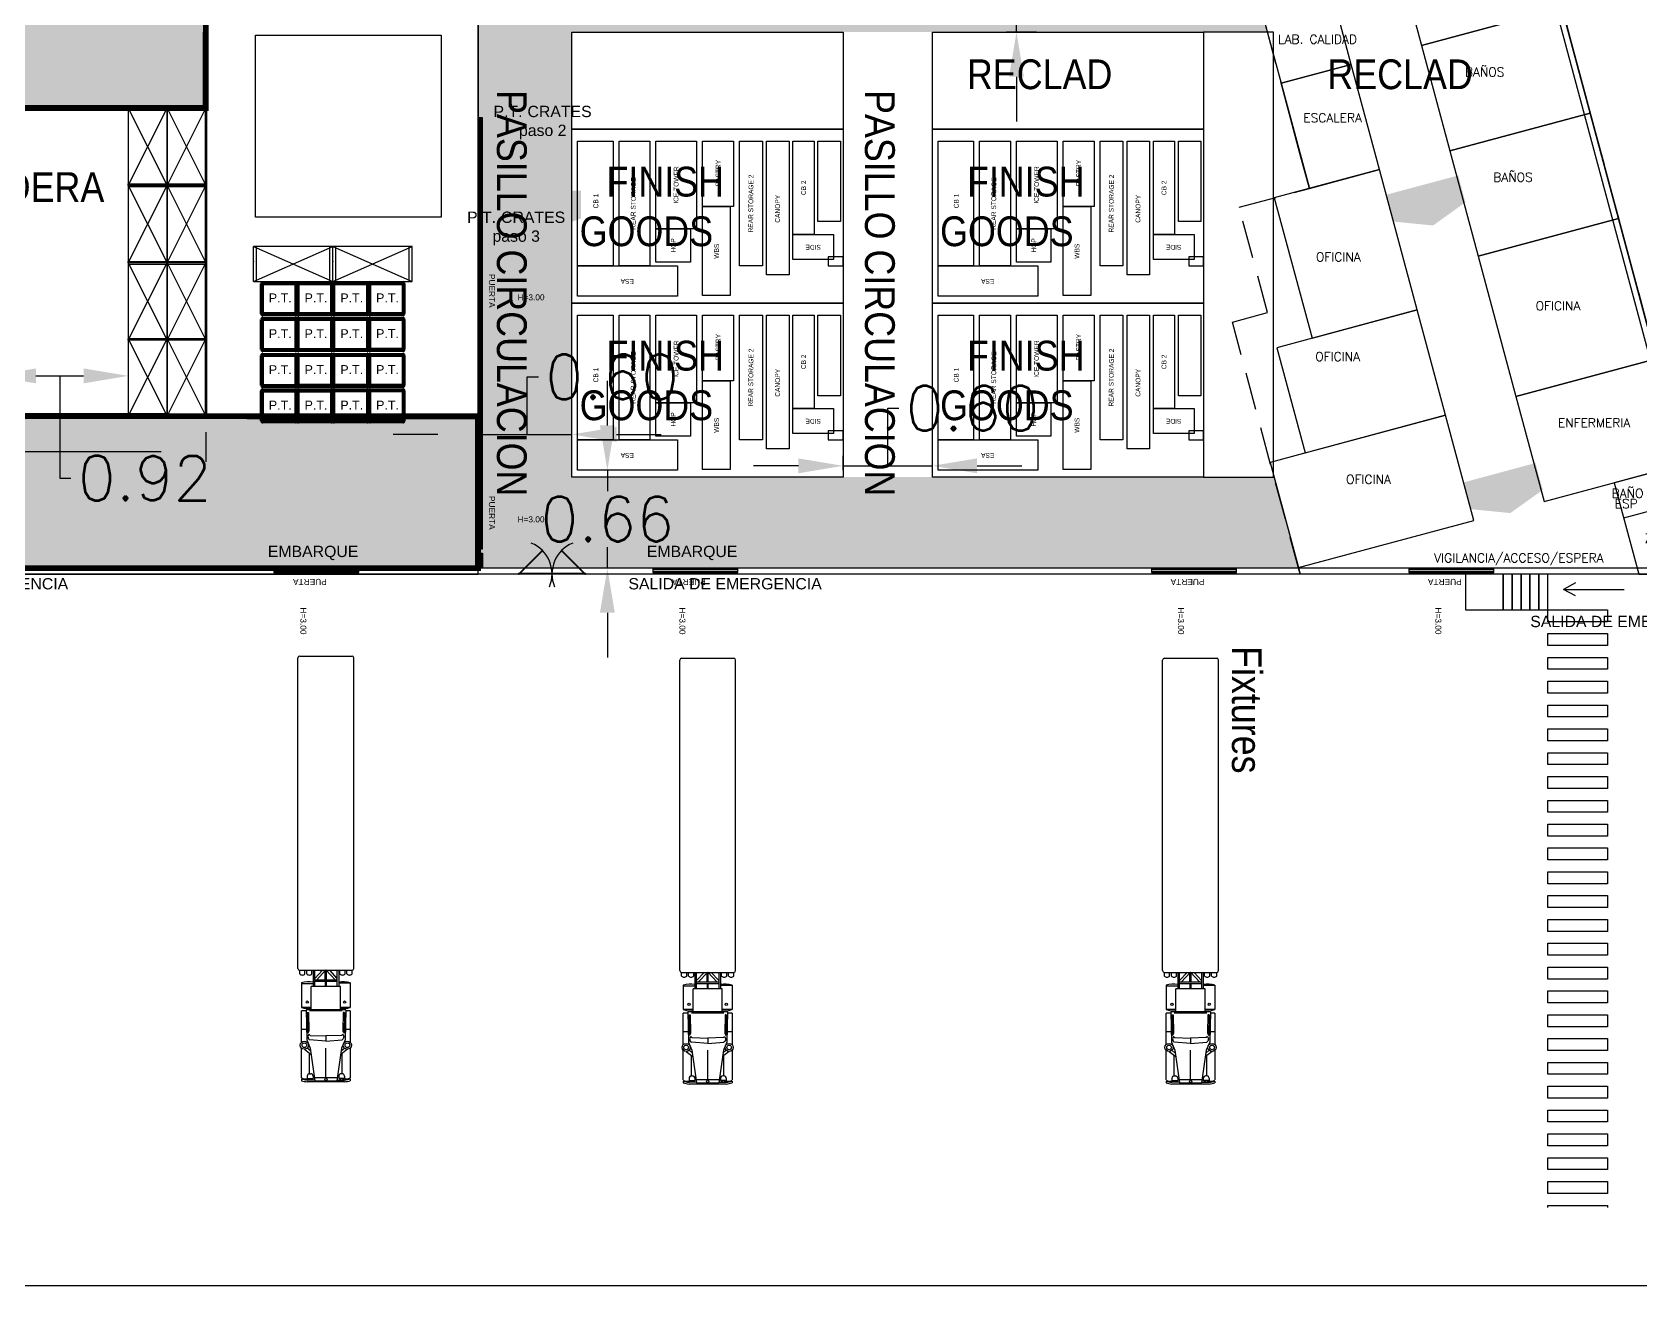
# Model space of a CAD drawing. Header units: millimetres. Extents: x 596 to 768, y 309 to 423.
# Drawn here: x 656.5 to 710.5, y 309.4 to 351.5 of the extents above; entities that cross this region are included whole.
import ezdxf

# ---------------------------------------------------------------- set-up
doc = ezdxf.new("R2010")
doc.units = ezdxf.units.MM
doc.linetypes.add('ACAD_ISO02W100', pattern=[15, 12, -3])
doc.linetypes.add('HIDDEN', pattern=[9.525, 6.35, -3.175])
for name, color, linetype in [('1- 3', 3, 'Continuous'), ('1- muro de carga', 5, 'Continuous'), ('8 hatch pasillo', 104, 'Continuous'), ('8 ruteva', 30, 'Continuous'), ('dim-75', 2, 'Continuous'), ('LINEA LIMITE DE ZONIFICACION', 2, 'Continuous'), ('proy', 2, 'HIDDEN')]:
    doc.layers.add(name, color=color, linetype=linetype)
doc.styles.add('ARRAY BASE$0$Standard', font='arial.ttf')
doc.styles.get("Standard").update_dxf_attribs({"font": 'arial.ttf'})
doc.styles.add('TEXTO GENERAL', font='tt0009m_.ttf', dxfattribs={"width": 0.9, "height": 1})
doc.styles.add('TEXTOS', font='romans.shx')
doc.dimstyles.new('DIM-75P', dxfattribs={"dimtxt": 0.3, "dimasz": 0.3, "dimexe": 0.0675, "dimexo": 0.0468, "dimgap": 0.0375, "dimtad": 0, "dimtih": 1, "dimtoh": 1, "dimzin": 0, "dimdsep": 46, "dimtxsty": 'TEXTOS', "dimcen": 0.3, "dimclrd": 1, "dimclre": 1, "dimclrt": 2, "dimadec": 0, "dimazin": 0, "dimtfac": 1, "dimtmove": 1, "dimatfit": 3, "dimldrblk": 'flecha', "dimfxl": 0.045, "dimtolj": 1, "dimtzin": 0, "dimlwd": -1, "dimlwe": -1, "dimarcsym": 0})

# ---------------------------------------------------------------- blocks, each defined once
blk = doc.blocks.new('ARRAY BASE$0$FINISH')
for points in [[(5.845, 9.099), (5.845, 0), (0, 0), (0, 9.099)], [(0.237, 5.558), (0.237, 8.908), (1.247, 8.908), (1.247, 5.558)], [(5.442, 7.719), (1.247, 7.719), (1.247, 8.908), (5.442, 8.908)], [(5.442, 6.48), (1.247, 6.48), (1.247, 7.519), (5.442, 7.519)], [(2.491, 5.122), (1.374, 5.122), (1.374, 6.28), (2.491, 6.28)], [(5.442, 4.914), (2.491, 4.914), (2.491, 6.28), (5.442, 6.28)], [(0.259, 4.714), (3.239, 4.714), (3.239, 3.784), (0.259, 3.784)], [(5.442, 3.673), (3.239, 3.673), (3.239, 4.714), (5.442, 4.714)], [(1.247, 3.473), (5.442, 3.473), (5.442, 2.703), (1.247, 2.703)], [(5.442, 1.809), (0.947, 1.809), (0.947, 2.566), (5.442, 2.566)], [(2.301, 1.683), (2.301, 0.318), (1.468, 0.318), (1.468, 1.683)], [(2.301, 0.973), (2.301, 1.683), (5.442, 1.683), (5.442, 0.973)], [(5.442, 0.086), (2.735, 0.086), (2.735, 0.843), (5.442, 0.843)], [(1.55, 0), (1.55, 0.495), (1.25, 0.495), (1.25, 0)]]:
    blk.add_lwpolyline(points, close=True)
at = {"style": 'TEXTO GENERAL'}
for s, width, gutter_width, heights, insert, char_height, attachment_point, rotation in [('\\pi0.9016;FINISH GOODS ', 8.493, 12.5, [4.341], (4.579, 8.84), 1, 1, 270), ('\\pi0.89876;CB 1', 2.11022, 20.17, [0], (2.283, 8.385), 0.16136, 1, 359.6009), ('ESA ', 1.48497, 20.17, [0.193], (0.648, 7.242), 0.1614, 2, 89.6009), ('REAR STORAGE', 2.11022, 20.17, [0], (3.344, 7.12), 0.16136, 2, 359.6009), ('HOP ', 1.09476, 20.17, [0.213], (1.936, 5.776), 0.1614, 2, 359.6009), ('ICE TOWER', 2.11022, 20.17, [0], (3.966, 5.684), 0.1614, 2, 359.6009), ('WBS ', 1.48497, 20.17, [0.193], (1.743, 4.326), 0.1614, 2, 359.6009), ('PASTRY ', 2.11022, 20.17, [0], (4.366, 4.274), 0.1614, 2, 359.6009), ('REAR STORAGE 2 ', 2.88701, 20.17, [0.516], (3.345, 3.174), 0.16136, 2, 359.6009), ('CANOPY ', 2.11022, 20.17, [0], (3.167, 2.278), 0.1614, 2, 359.6009), ('SIDE ', 1.09476, 20.17, [0.213], (1.795, 1.001), 0.1614, 2, 89.6009), ('CB 2', 0.72255, 20.17, [0.176], (3.872, 1.406), 0.1614, 2, 359.6009)]:
    blk.add_mtext_dynamic_manual_height_columns(s, width=width, gutter_width=gutter_width, heights=heights, dxfattribs=dict(at, insert=insert, char_height=char_height, attachment_point=attachment_point, rotation=rotation))
blk = doc.blocks.new('*E58')
at = {"color": 1}
for points in [[(-1.5, 0), (1.352, 0), (1.352, 0.15), (-1.5, 0.15)], [(1.352, 0.05), (1.352, 0.1), (-1.5, 0.1), (-1.5, 0.05)]]:
    blk.add_lwpolyline(points, close=True, dxfattribs=at)
at = {"color": 2, "ltscale": 0.01, "insert": (0.263, 1.323), "char_height": 0.2, "attachment_point": 1, "rotation": 90}
blk.add_mtext_dynamic_manual_height_columns('H=3.00', width=0.44515, gutter_width=12.5, heights=[0], dxfattribs=at)
at = {"insert": (-0.529, 0.563), "char_height": 0.2, "attachment_point": 1, "style": 'ARRAY BASE$0$Standard'}
blk.add_mtext_dynamic_manual_height_columns('\\pi0.1067;PUERTA', width=1.32555, gutter_width=13.918, heights=[0.278], dxfattribs=at)
blk = doc.blocks.new('*E60')
at = {"color": 1}
for points in [[(-1.5, 0), (1.352, 0), (1.352, 0.15), (-1.5, 0.15)], [(1.352, 0.05), (1.352, 0.1), (-1.5, 0.1), (-1.5, 0.05)]]:
    blk.add_lwpolyline(points, close=True, dxfattribs=at)
at = {"color": 2, "ltscale": 0.01, "insert": (0.263, 1.323), "char_height": 0.2, "attachment_point": 1, "rotation": 90}
blk.add_mtext_dynamic_manual_height_columns('H=3.00', width=0.44515, gutter_width=12.5, heights=[0], dxfattribs=at)
at = {"insert": (-0.529, 0.563), "char_height": 0.2, "attachment_point": 1, "style": 'ARRAY BASE$0$Standard'}
blk.add_mtext_dynamic_manual_height_columns('\\pi0.1067;PUERTA', width=1.32555, gutter_width=13.918, heights=[0.278], dxfattribs=at)
blk = doc.blocks.new('*E62')
at = {"color": 1}
for points in [[(-1.5, 0), (1.352, 0), (1.352, 0.15), (-1.5, 0.15)], [(1.352, 0.05), (1.352, 0.1), (-1.5, 0.1), (-1.5, 0.05)]]:
    blk.add_lwpolyline(points, close=True, dxfattribs=at)
at = {"color": 2, "ltscale": 0.01, "insert": (0.263, 1.323), "char_height": 0.2, "attachment_point": 1, "rotation": 90}
blk.add_mtext_dynamic_manual_height_columns('H=3.00', width=0.44515, gutter_width=12.5, heights=[0], dxfattribs=at)
at = {"insert": (-0.529, 0.563), "char_height": 0.2, "attachment_point": 1, "style": 'ARRAY BASE$0$Standard'}
blk.add_mtext_dynamic_manual_height_columns('\\pi0.1067;PUERTA', width=1.32555, gutter_width=13.918, heights=[0.278], dxfattribs=at)
blk = doc.blocks.new('*D44')
at = {"layer": 'Defpoints', "color": 0, "ltscale": 0.01, "transparency": 16777216}
for p in [(674.644, 337.988), (671.644, 337), (674.644, 336.555)]:
    blk.add_point(p, dxfattribs=at)
at = {"layer": 'LINEA LIMITE DE ZONIFICACION', "color": 1, "ltscale": 0.01, "transparency": 16777216}
for p, q in [((673.144, 337.988), (673.144, 339.919)), ((673.144, 339.919), (673.519, 339.919)), ((670.144, 337.988), (668.644, 337.988)), ((671.644, 337.234), (671.644, 338.325)), ((671.644, 337.988), (674.644, 337.988)), ((671.644, 337.988), (674.644, 337.988)), ((674.644, 336.789), (674.644, 338.325)), ((676.144, 337.988), (677.644, 337.988))]:
    blk.add_line(p, q, dxfattribs=at)
for points in [[(670.144, 338.238), (670.144, 337.738), (671.644, 337.988)], [(676.144, 338.238), (676.144, 337.738), (674.644, 337.988)]]:
    blk.add_solid(points, dxfattribs=at)
at = {"layer": 'LINEA LIMITE DE ZONIFICACION', "color": 2, "ltscale": 0.01, "transparency": 16777216, "insert": (675.992, 339.919), "char_height": 1.5, "attachment_point": 5, "style": 'TEXTOS'}
blk.add_mtext('\\A1;0.60', dxfattribs=at)
blk = doc.blocks.new('flecha')
at = {"ltscale": 6}
for points in [[(-0.021, 0.03), (-0.106, 0.13), (-0.124, 0.055), (-0.124, 0.212)], [(-0.021, -0.03), (-0.106, -0.13), (-0.124, -0.055), (-0.124, -0.212)]]:
    blk.add_hatch(color=256, dxfattribs=at).paths.add_polyline_path(points)
for p, q in [((0.009, -0.017), (-0.137, 0.242)), ((0.009, 0.017), (-0.137, -0.242)), ((-0.127, 0.244), (-0.127, 0.025)), ((-0.127, 0.025), (-0.104, 0.122)), ((0, 0), (-0.104, 0.122)), ((0, 0), (-0.104, -0.122)), ((-0.127, -0.025), (-0.127, -0.244)), ((-0.127, -0.025), (-0.104, -0.122))]:
    blk.add_line(p, q, dxfattribs=at)
for points in [[(-0.021, 0.03), (-0.106, 0.13), (-0.124, 0.055), (-0.124, 0.212)], [(-0.021, -0.03), (-0.106, -0.13), (-0.124, -0.055), (-0.124, -0.212)]]:
    blk.add_lwpolyline(points, close=True, dxfattribs=at)
blk = doc.blocks.new('*D45')
at = {"layer": 'Defpoints', "color": 0, "ltscale": 0.01, "transparency": 16777216}
for p in [(676.509, 336.791), (675.833, 333.498), (676.509, 333.498)]:
    blk.add_point(p, dxfattribs=at)
at = {"layer": 'LINEA LIMITE DE ZONIFICACION', "color": 1, "ltscale": 0.01, "transparency": 16777216}
for p, q in [((675.833, 338.291), (675.833, 339.791)), ((676.275, 336.791), (675.495, 336.791)), ((675.833, 336.791), (675.833, 336.082)), ((675.833, 333.498), (675.833, 334.207)), ((676.275, 333.498), (675.495, 333.498)), ((675.833, 331.998), (675.833, 330.498))]:
    blk.add_line(p, q, dxfattribs=at)
for points in [[(675.583, 338.291), (676.083, 338.291), (675.833, 336.791)], [(675.583, 331.998), (676.083, 331.998), (675.833, 333.498)]]:
    blk.add_solid(points, dxfattribs=at)
at = {"layer": 'LINEA LIMITE DE ZONIFICACION', "color": 2, "ltscale": 0.01, "transparency": 16777216, "insert": (675.833, 335.145), "char_height": 1.5, "attachment_point": 5, "style": 'TEXTOS'}
blk.add_mtext('\\A1;0.66', dxfattribs=at)
blk = doc.blocks.new('*D46')
at = {"layer": 'Defpoints', "color": 0, "ltscale": 0.01, "transparency": 16777216}
for p in [(686.743, 336.935), (683.743, 336.555), (686.743, 336.555)]:
    blk.add_point(p, dxfattribs=at)
at = {"layer": 'LINEA LIMITE DE ZONIFICACION', "color": 1, "ltscale": 0.01, "transparency": 16777216}
for p, q in [((685.243, 336.935), (685.243, 338.866)), ((685.243, 338.866), (685.618, 338.866)), ((683.743, 336.789), (683.743, 337.272)), ((686.743, 336.789), (686.743, 337.272)), ((682.243, 336.935), (680.743, 336.935)), ((683.743, 336.935), (686.743, 336.935)), ((683.743, 336.935), (686.743, 336.935)), ((688.243, 336.935), (689.743, 336.935))]:
    blk.add_line(p, q, dxfattribs=at)
for points in [[(682.243, 337.185), (682.243, 336.685), (683.743, 336.935)], [(688.243, 337.185), (688.243, 336.685), (686.743, 336.935)]]:
    blk.add_solid(points, dxfattribs=at)
at = {"layer": 'LINEA LIMITE DE ZONIFICACION', "color": 2, "ltscale": 0.01, "transparency": 16777216, "insert": (688.091, 338.866), "char_height": 1.5, "attachment_point": 5, "style": 'TEXTOS'}
blk.add_mtext('\\A1;0.60', dxfattribs=at)
blk = doc.blocks.new('*D47')
at = {"layer": 'Defpoints', "color": 0, "ltscale": 0.01, "transparency": 16777216}
for p in [(691.023, 354.388), (689.564, 351.498), (690.471, 351.498)]:
    blk.add_point(p, dxfattribs=at)
at = {"layer": 'LINEA LIMITE DE ZONIFICACION', "color": 1, "ltscale": 0.01, "transparency": 16777216}
for p, q in [((689.564, 355.888), (689.564, 357.388)), ((690.789, 354.388), (689.227, 354.388)), ((689.564, 354.388), (689.564, 353.881)), ((689.564, 351.498), (689.564, 352.006)), ((690.237, 351.498), (689.227, 351.498)), ((689.564, 349.998), (689.564, 348.498))]:
    blk.add_line(p, q, dxfattribs=at)
for points in [[(689.314, 355.888), (689.814, 355.888), (689.564, 354.388)], [(689.314, 349.998), (689.814, 349.998), (689.564, 351.498)]]:
    blk.add_solid(points, dxfattribs=at)
at = {"layer": 'LINEA LIMITE DE ZONIFICACION', "color": 2, "ltscale": 0.01, "transparency": 16777216, "insert": (689.564, 352.943), "char_height": 1.5, "attachment_point": 5, "style": 'TEXTOS'}
blk.add_mtext('\\A1;0.58', dxfattribs=at)
blk = doc.blocks.new('*E63')
at = {"color": 1}
for points in [[(-1.5, 0), (1.352, 0), (1.352, 0.15), (-1.5, 0.15)], [(1.352, 0.05), (1.352, 0.1), (-1.5, 0.1), (-1.5, 0.05)]]:
    blk.add_lwpolyline(points, close=True, dxfattribs=at)
at = {"color": 2, "ltscale": 0.01, "insert": (0.263, 1.323), "char_height": 0.2, "attachment_point": 1, "rotation": 90}
blk.add_mtext_dynamic_manual_height_columns('H=3.00', width=0.44515, gutter_width=12.5, heights=[0], dxfattribs=at)
at = {"insert": (-0.529, 0.563), "char_height": 0.2, "attachment_point": 1, "style": 'ARRAY BASE$0$Standard'}
blk.add_mtext_dynamic_manual_height_columns('\\pi0.1067;PUERTA', width=1.32555, gutter_width=13.918, heights=[0.278], dxfattribs=at)
blk = doc.blocks.new('ARRAY BASE$0$TRAILER')
for p, q in [((3139.744, 2358.083), (3141.501, 2358.083)), ((3139.685, 2347.595), (3139.685, 2358.025)), ((3141.56, 2347.595), (3141.56, 2358.025)), ((3139.744, 2347.537), (3141.501, 2347.537)), ((3139.744, 2347.411), (3139.744, 2347.537)), ((3139.919, 2347.411), (3139.919, 2347.537)), ((3139.978, 2347.411), (3139.978, 2347.537)), ((3140.154, 2347.411), (3140.154, 2347.537)), ((3140.193, 2347.537), (3140.193, 2346.99)), ((3140.251, 2346.99), (3140.251, 2347.537)), ((3140.251, 2347.262), (3140.506, 2347.537)), ((3140.305, 2347.205), (3140.623, 2347.548)), ((3140.603, 2347.205), (3140.603, 2347.527)), ((3140.623, 2347.548), (3140.94, 2347.205)), ((3140.642, 2347.205), (3140.642, 2347.527)), ((3140.739, 2347.537), (3140.994, 2347.262)), ((3140.994, 2347.537), (3140.994, 2346.99)), ((3141.052, 2347.537), (3141.052, 2346.99)), ((3141.091, 2347.411), (3141.091, 2347.537)), ((3141.267, 2347.411), (3141.267, 2347.537)), ((3141.326, 2347.411), (3141.326, 2347.537)), ((3141.501, 2347.411), (3141.501, 2347.537)), ((3139.802, 2347.107), (3139.802, 2346.287)), ((3139.802, 2347.088), (3140.193, 2347.088)), ((3140.134, 2346.209), (3140.134, 2346.99)), ((3141.111, 2346.99), (3140.134, 2346.99)), ((3140.994, 2347.205), (3140.251, 2347.205)), ((3140.251, 2347.166), (3140.994, 2347.166)), ((3140.603, 2347.166), (3140.603, 2346.99)), ((3140.642, 2346.99), (3140.642, 2347.166)), ((3141.052, 2347.107), (3141.443, 2347.107)), ((3141.111, 2346.209), (3141.111, 2346.99)), ((3141.443, 2347.107), (3141.443, 2346.287)), ((3140.134, 2346.287), (3139.802, 2346.287)), ((3141.287, 2346.209), (3139.958, 2346.209)), ((3139.958, 2346.209), (3139.978, 2345.193)), ((3141.443, 2346.287), (3141.111, 2346.287)), ((3141.287, 2346.209), (3141.267, 2345.193)), ((3139.958, 2346.17), (3139.802, 2346.17)), ((3139.802, 2345.113), (3139.802, 2346.17)), ((3139.999, 2346.111), (3140.013, 2345.419)), ((3139.999, 2346.111), (3140.038, 2346.111)), ((3140.038, 2346.111), (3140.05, 2345.494)), ((3141.169, 2346.17), (3140.076, 2346.17)), ((3141.207, 2346.111), (3141.195, 2345.494)), ((3141.246, 2346.111), (3141.207, 2346.111)), ((3141.246, 2346.111), (3141.232, 2345.419)), ((3141.443, 2346.17), (3141.287, 2346.17)), ((3141.443, 2346.17), (3141.443, 2345.113)), ((3139.958, 2345.545), (3139.802, 2345.545)), ((3139.978, 2345.193), (3140.095, 2344.92)), ((3140.05, 2345.494), (3140.013, 2345.419)), ((3140.056, 2345.388), (3140.017, 2345.31)), ((3140.017, 2345.31), (3140.037, 2345.232)), ((3140.037, 2345.232), (3140.076, 2345.193)), ((3140.056, 2345.388), (3140.095, 2345.349)), ((3140.623, 2345.154), (3140.076, 2345.193)), ((3140.095, 2345.349), (3140.623, 2345.33)), ((3141.15, 2345.349), (3140.623, 2345.33)), ((3140.623, 2345.33), (3140.623, 2345.154)), ((3140.623, 2345.33), (3140.623, 2345.154)), ((3140.623, 2345.154), (3141.169, 2345.193)), ((3141.189, 2345.388), (3141.15, 2345.349)), ((3141.267, 2345.193), (3141.15, 2344.92)), ((3141.208, 2345.232), (3141.169, 2345.193)), ((3141.189, 2345.388), (3141.228, 2345.31)), ((3141.195, 2345.494), (3141.232, 2345.419)), ((3141.228, 2345.31), (3141.208, 2345.232)), ((3141.443, 2345.545), (3141.287, 2345.545)), ((3139.802, 2343.924), (3139.802, 2344.922)), ((3139.9, 2344.881), (3140.126, 2344.707)), ((3140.109, 2344.824), (3139.998, 2344.92)), ((3140.076, 2344.06), (3140.076, 2344.744)), ((3140.095, 2344.92), (3140.251, 2343.826)), ((3140.623, 2343.924), (3140.623, 2344.92)), ((3141.15, 2344.92), (3140.994, 2343.826)), ((3141.345, 2344.881), (3141.12, 2344.707)), ((3141.136, 2344.824), (3141.248, 2344.92)), ((3141.169, 2344.06), (3141.169, 2344.744)), ((3141.443, 2344.922), (3141.443, 2343.924)), ((3140.076, 2344.06), (3140.115, 2344.06)), ((3141.169, 2344.06), (3141.13, 2344.06)), ((3139.802, 2343.884), (3139.802, 2343.826)), ((3139.998, 2343.982), (3139.998, 2343.904)), ((3139.998, 2343.904), (3140.193, 2343.904)), ((3140.248, 2343.845), (3139.998, 2343.845)), ((3141.248, 2343.787), (3139.998, 2343.787)), ((3140.193, 2343.982), (3140.193, 2343.904)), ((3140.193, 2343.963), (3140.229, 2343.963)), ((3141.009, 2343.924), (3140.236, 2343.924)), ((3140.251, 2343.826), (3140.994, 2343.826)), ((3140.997, 2343.845), (3141.248, 2343.845)), ((3141.052, 2343.963), (3141.016, 2343.963)), ((3141.052, 2343.982), (3141.052, 2343.904)), ((3141.248, 2343.904), (3141.052, 2343.904)), ((3141.248, 2343.982), (3141.248, 2343.904)), ((3141.443, 2343.884), (3141.443, 2343.826))]:
    blk.add_line(p, q)
for centre, radius in [((3139.998, 2346.463), 0.0391), ((3141.248, 2346.463), 0.0391), ((3139.9, 2345.017), 0.137), ((3139.9, 2345.017), 0.0781), ((3141.345, 2345.017), 0.137), ((3141.345, 2345.017), 0.0781), ((3140.623, 2343.865), 0.0391)]:
    blk.add_circle(centre, radius)
for centre, radius, start, end in [((3139.744, 2358.025), 0.0586, 90, 180), ((3141.501, 2358.025), 0.0586, 0, 90), ((3139.744, 2347.595), 0.0586, 180, 270), ((3139.832, 2347.491), 0.118, 222.075, 317.925), ((3140.066, 2347.491), 0.118, 222.075, 317.925), ((3141.179, 2347.491), 0.118, 222.075, 317.925), ((3141.414, 2347.491), 0.118, 222.075, 317.925), ((3141.501, 2347.595), 0.0586, 270, 0), ((3140.037, 2346.424), 0.723, 77.5131, 108.9246), ((3141.208, 2346.424), 0.723, 71.0754, 102.4869), ((3140.037, 2346.97), 0.723, 251.0754, 277.7664), ((3141.208, 2346.97), 0.723, 262.2336, 288.9246), ((3140.076, 2343.982), 0.0781, 90, 180), ((3140.115, 2343.982), 0.0781, 0, 90), ((3141.13, 2343.982), 0.0781, 90, 180), ((3141.169, 2343.982), 0.0781, 0, 90), ((3139.939, 2344.143), 0.259, 238.1092, 283.0861), ((3140.144, 2345.086), 1.249, 254.1161, 263.264), ((3140.144, 2345.027), 1.249, 254.1161, 263.264), ((3140.046, 2343.933), 0.0488, 216.8699, 323.1301), ((3140.144, 2343.933), 0.0488, 216.8699, 323.1301), ((3141.101, 2343.933), 0.0488, 216.8699, 323.1301), ((3141.199, 2343.933), 0.0488, 216.8699, 323.1301), ((3141.306, 2344.143), 0.259, 256.9139, 301.8908), ((3141.101, 2345.086), 1.249, 276.736, 285.8839), ((3141.101, 2345.027), 1.249, 276.736, 285.8839)]:
    blk.add_arc(centre, radius, start, end)
blk = doc.blocks.new('*D48')
at = {"layer": 'Defpoints', "color": 0, "ltscale": 0.01, "transparency": 16777216}
for p in [(623.954, 338.326), (662.356, 338.299), (623.954, 337.401)]:
    blk.add_point(p, dxfattribs=at)
at = {"layer": 'LINEA LIMITE DE ZONIFICACION', "color": 1, "ltscale": 0.01, "transparency": 16777216}
for p, q in [((623.954, 338.092), (623.954, 337.064)), ((662.356, 338.065), (662.356, 337.064)), ((625.454, 337.401), (640.682, 337.401)), ((660.856, 337.401), (645.628, 337.401))]:
    blk.add_line(p, q, dxfattribs=at)
for points in [[(625.454, 337.651), (625.454, 337.151), (623.954, 337.401)], [(660.856, 337.651), (660.856, 337.151), (662.356, 337.401)]]:
    blk.add_solid(points, dxfattribs=at)
at = {"layer": 'LINEA LIMITE DE ZONIFICACION', "color": 2, "ltscale": 0.01, "transparency": 16777216, "insert": (643.155, 337.401), "char_height": 1.5, "attachment_point": 5, "style": 'TEXTOS'}
blk.add_mtext('\\A1;7.68', dxfattribs=at)
blk = doc.blocks.new('*E65')
at = {"color": 1}
for points in [[(-1.5, 0), (1.352, 0), (1.352, 0.15), (-1.5, 0.15)], [(1.352, 0.05), (1.352, 0.1), (-1.5, 0.1), (-1.5, 0.05)]]:
    blk.add_lwpolyline(points, close=True, dxfattribs=at)
at = {"color": 2, "ltscale": 0.01, "insert": (0.263, 1.323), "char_height": 0.2, "attachment_point": 1, "rotation": 90}
blk.add_mtext_dynamic_manual_height_columns('H=3.00', width=0.44515, gutter_width=12.5, heights=[0], dxfattribs=at)
at = {"insert": (-0.529, 0.563), "char_height": 0.2, "attachment_point": 1, "style": 'ARRAY BASE$0$Standard'}
blk.add_mtext_dynamic_manual_height_columns('\\pi0.1067;PUERTA', width=1.32555, gutter_width=13.918, heights=[0.278], dxfattribs=at)
blk = doc.blocks.new('rack 01')
at = {"linetype": 'ACAD_ISO02W100'}
for p, q in [((2840.012, 2360.036), (2837.352, 2360.036)), ((2837.352, 2360.036), (2837.352, 2358.856)), ((2840.012, 2358.856), (2837.352, 2360.036)), ((2840.012, 2360.036), (2837.352, 2358.856)), ((2837.452, 2360.036), (2837.452, 2358.856)), ((2839.912, 2360.036), (2839.912, 2358.856)), ((2840.012, 2360.036), (2840.012, 2358.856)), ((2837.352, 2358.856), (2840.012, 2358.856))]:
    blk.add_line(p, q, dxfattribs=at)
blk.add_point((2840.012, 2359.356), dxfattribs=at)
blk = doc.blocks.new('P.T.')
at = {"color": 8, "lineweight": 211}
for p, q in [((1.862, 1.893), (1.862, 2.895)), ((1.912, 2.944), (3.012, 2.944)), ((1.912, 1.894), (1.912, 2.894)), ((1.912, 2.894), (3.012, 2.894)), ((3.012, 2.894), (3.012, 1.894)), ((3.062, 2.894), (3.062, 1.894)), ((3.012, 1.844), (1.905, 1.844)), ((3.012, 1.894), (1.912, 1.894))]:
    blk.add_line(p, q, dxfattribs=at)
for centre, start, end in [((1.912, 2.894), 89.4271, 180), ((3.012, 2.894), 359.4271, 90.5729), ((1.912, 1.894), 179.7135, 278.1297), ((3.012, 1.894), 269.9777, 0.5729)]:
    blk.add_arc(centre, 0.05, start, end, dxfattribs=at)
at = {"lineweight": 211, "insert": (2.114, 2.571), "char_height": 0.3, "attachment_point": 1}
blk.add_mtext_dynamic_manual_height_columns('P.T.', width=1.1, gutter_width=12.5, heights=[0], dxfattribs=at)
blk = doc.blocks.new('ARRAY BASE$0$Rack madera')
for p, q in [((0.002, 0.002), (0.002, 1.302)), ((0.002, 1.302), (0.052, 1.302)), ((2.602, 1.302), (0.002, 0.002)), ((0.002, 1.302), (2.602, 0.002)), ((2.552, 1.302), (0.052, 1.302)), ((0.052, 1.302), (0.052, 0.002)), ((2.552, 0.002), (2.552, 1.302)), ((2.602, 1.302), (2.552, 1.302)), ((2.602, 0.002), (2.602, 1.302)), ((0.052, 0.002), (0.002, 0.002)), ((0.052, 0.002), (2.552, 0.002)), ((2.552, 0.002), (2.602, 0.002))]:
    blk.add_line(p, q)
blk = doc.blocks.new('*D55')
at = {"layer": 'Defpoints', "color": 0, "ltscale": 2, "transparency": 16777216}
for p in [(655.154, 340.308), (659.754, 340.308), (659.754, 339.955)]:
    blk.add_point(p, dxfattribs=at)
at = {"layer": 'dim-75', "color": 1, "ltscale": 2, "transparency": 16777216}
for p, q in [((655.154, 340.074), (655.154, 339.618)), ((656.654, 339.955), (658.254, 339.955)), ((657.454, 339.955), (657.454, 336.524)), ((659.754, 340.074), (659.754, 339.618)), ((657.454, 336.524), (657.829, 336.524))]:
    blk.add_line(p, q, dxfattribs=at)
for points in [[(656.654, 340.205), (656.654, 339.705), (655.154, 339.955)], [(658.254, 340.205), (658.254, 339.705), (659.754, 339.955)]]:
    blk.add_solid(points, dxfattribs=at)
at = {"layer": 'dim-75', "color": 2, "ltscale": 2, "transparency": 16777216, "insert": (660.303, 336.524), "char_height": 1.5, "attachment_point": 5, "style": 'TEXTOS'}
blk.add_mtext('\\A1;0.92', dxfattribs=at)
blk = doc.blocks.new('oficinas pb')
at = {"color": 0, "ltscale": 2}
for p, q in [((1286.684, 66.148), (1289.041, 66.781)), ((1288.899, 57.9), (1286.684, 66.148)), ((1299.537, 41.808), (1299.854, 40.63)), ((1298.675, 40.314), (1301.032, 40.947)), ((1287.755, 38.644), (1287.813, 38.429)), ((1299.182, 38.429), (1287.813, 38.429))]:
    blk.add_line(p, q, dxfattribs=at)
for points in [[(1288.408, 69.137), (1293.121, 70.403), (1290.273, 81.007), (1285.56, 79.741)], [(1290.307, 62.068), (1295.02, 63.333), (1293.121, 70.403), (1288.408, 69.137)], [(1291.889, 56.176), (1296.602, 57.442), (1295.02, 63.333), (1290.307, 62.068)], [(1292.838, 52.642), (1297.551, 53.907), (1296.602, 57.442), (1291.889, 56.176)], [(1293.787, 49.107), (1298.5, 50.373), (1297.551, 53.907), (1292.838, 52.642)], [(1291.747, 47.296), (1290.482, 52.009), (1286.947, 51.059), (1288.213, 46.346)], [(1295.053, 44.394), (1299.766, 45.66), (1298.5, 50.373), (1293.787, 49.107)], [(1292.697, 43.761), (1291.747, 47.296), (1287.034, 46.03), (1287.984, 42.495)], [(1296.002, 40.859), (1300.715, 42.125), (1299.766, 45.66), (1295.053, 44.394)], [(1293.646, 40.226), (1292.697, 43.761), (1286.805, 42.179), (1287.755, 38.644)], [(1300.715, 42.125), (1298.359, 41.492), (1299.182, 38.429), (1301.708, 38.429)]]:
    blk.add_lwpolyline(points, close=True, dxfattribs=at)
at = {"layer": '1- 3', "ltscale": 2}
for points in [[(1289.532, 55.543), (1288.899, 57.9), (1286.543, 57.267), (1287.176, 54.911)], [(1290.482, 52.009), (1289.532, 55.543), (1287.176, 54.911), (1288.125, 51.376)]]:
    blk.add_lwpolyline(points, close=True, dxfattribs=at)
at = {"color": 2, "style": 'TEXTOS'}
for s, p in [('OFICINA', (1288.345, 48.929)), ('OFICINA', (1288.321, 45.58)), ('ENFERMERIA', (1296.466, 43.356)), ('OFICINA', (1289.356, 41.458)), ('BAÑO', (1299.719, 41.359)), ('BAÑO', (1298.271, 40.988)), ('ENF', (1299.831, 41.024)), ('ESP', (1298.375, 40.643))]:
    blk.add_text(s, height=0.3, dxfattribs=at).set_placement(p)
at = {"color": 2, "ltscale": 2, "char_height": 0.3, "attachment_point": 1, "style": 'TEXTOS'}
for s, insert, width in [('\\pi0.75146;BAÑOS,REGDERAS,\\P\\pi1.6157;LOKERS Y\\P\\pi1.43;VESTIDORES', (1286.526, 77.254), 5.4315), ('ZONA DE\\PCAPACITACION', (1290.243, 66.925), 4.60286), ('COMEDOR', (1292.408, 59.494), 4.60286), ('BAÑOS', (1293.344, 55.438), 4.60286), ('BAÑOS', (1294.294, 51.904), 4.60286), ('OFICINA', (1295.717, 47.585), 4.60286)]:
    blk.add_mtext(s, dxfattribs=dict(at, insert=insert, width=width))
at = {"color": 2, "ltscale": 0.01, "insert": (1301.357, 39.379), "char_height": 0.3, "width": 5.48187, "attachment_point": 5, "style": 'TEXTOS'}
blk.add_mtext('ZONA DE RESIDUOS PELIGROSOS', dxfattribs=at)
at = {"color": 2, "ltscale": 0.01, "insert": (1295.154, 38.921), "char_height": 0.3, "attachment_point": 5, "style": 'TEXTOS'}
blk.add_mtext_dynamic_manual_height_columns('VIGILANCIA/ACCESO/ESPERA ', width=5.48187, gutter_width=0, heights=[6.729], dxfattribs=at)
at = {"layer": '1- 3', "color": 2, "style": 'TEXTOS'}
for s, p in [('LAB. CALIDAD', (1287.073, 56.237)), ('ESCALERA', (1287.921, 53.599))]:
    blk.add_text(s, height=0.3, dxfattribs=at).set_placement(p)
blk = doc.blocks.new('*E70')
at = {"layer": '8 hatch pasillo', "ltscale": 2, "transparency": 33554483}
h = blk.add_hatch(color=1, dxfattribs=at)
h.dxf.hatch_style = 1
h.paths.add_polyline_path([(60, 79.605), (0, 79.605), (0, 0), (60, 0), (60, 5.099), (50.862, 5.099), (9.6, 5.099), (9.6, 15.452), (50.86, 15.452), (50.862, 18.453), (38.669, 18.453), (38.669, 74.567), (60, 74.567)])
h.paths.add_polyline_path([(35.369, 74.531), (35.369, 18.752), (3.3, 18.752), (3.3, 74.531)], flags=16)
h.paths.add_polyline_path([(6.3, 17.102), (6.3, 5.102), (3.3, 5.102), (3.3, 17.102)], flags=16)
h = blk.add_hatch(color=1, dxfattribs=at)
h.dxf.hatch_style = 1
h.paths.add_polyline_path([(85.276, 59.37), (84.499, 62.261), (60.15, 62.261), (60.15, 79.605), (60, 79.605), (60, 0), (87.526, 0), (86.698, 3.119), (86.698, 3.056), (63.15, 3.056), (63.15, 18), (86.492, 18), (86.32, 18.641), (88.676, 19.274), (88.242, 20.89), (86.729, 20.89), (62.274, 20.89), (62.451, 59.37)])
at = {"layer": '8 hatch pasillo', "ltscale": 2, "const_width": 0.2}
blk.add_lwpolyline([(50.86, 15.452), (50.862, 18.453), (38.669, 18.453), (38.669, 74.567), (60, 74.567), (60, 79.605), (0, 79.605), (0, 0), (60, 0), (60, 5.099), (9.6, 5.127), (9.6, 15.452)], close=True, dxfattribs=at)
blk = doc.blocks.new('*E72')
at = {"color": 1}
for points in [[(-1.5, 0), (1.352, 0), (1.352, 0.15), (-1.5, 0.15)], [(1.352, 0.05), (1.352, 0.1), (-1.5, 0.1), (-1.5, 0.05)]]:
    blk.add_lwpolyline(points, close=True, dxfattribs=at)
at = {"color": 2, "ltscale": 0.01, "insert": (0.263, 1.323), "char_height": 0.2, "attachment_point": 1, "rotation": 90}
blk.add_mtext_dynamic_manual_height_columns('H=3.00', width=0.44515, gutter_width=12.5, heights=[0], dxfattribs=at)
at = {"insert": (-0.529, 0.563), "char_height": 0.2, "attachment_point": 1, "style": 'ARRAY BASE$0$Standard'}
blk.add_mtext_dynamic_manual_height_columns('\\pi0.1067;PUERTA', width=1.32555, gutter_width=13.918, heights=[0.278], dxfattribs=at)

msp = doc.modelspace()

# ---------------------------------------------------------------- hatches: boundary and pattern name
at = {"ltscale": 0.01}
h = msp.add_hatch(dxfattribs=at)
h.set_pattern_fill('ANSI31', color=1, scale=0.002)
h.set_pattern_definition([(45, (-538.729086, 294.87235), (-0.0224506403, 0.0224506403), [])])
h.paths.add_polyline_path([(671.494, 337), (671.644, 337), (671.644, 348.625), (671.494, 348.625)])
h = msp.add_hatch(dxfattribs=at)
h.set_pattern_fill('ANSI31', color=1, scale=0.002)
h.set_pattern_definition([(45, (-538.729086, 267.05293), (-0.0224506403, 0.0224506403), [])])
h.paths.add_polyline_path([(671.644, 333.498), (671.494, 333.498), (671.494, 334), (671.644, 334)])

# ---------------------------------------------------------------- linework, layer by layer
for p, q in [((671.494, 413.301), (671.494, 333.498)), ((671.494, 413.301), (671.494, 333.498)), ((708.327, 333.003), (707.927, 332.787)), ((707.927, 332.787), (709.962, 332.787)), ((708.327, 332.572), (707.927, 332.787))]:
    msp.add_line(p, q)
at = {"ltscale": 2}
msp.add_line((662.356, 348.95), (662.356, 351.951), dxfattribs=at)
for points in [[(611.494, 333.301), (671.494, 333.301), (671.494, 413.301), (611.494, 413.301)], [(683.743, 348.244), (674.644, 348.244), (674.644, 351.498), (683.743, 351.498)], [(695.841, 348.244), (686.743, 348.244), (686.743, 351.498), (695.841, 351.498)], [(695.841, 336.555), (698.192, 336.555), (698.192, 351.498), (695.841, 351.498)], [(705.899, 332.101), (705.899, 333.301), (704.637, 333.301), (704.637, 332.101)], [(707.399, 332.101), (709.399, 332.101), (709.399, 331.701), (707.399, 331.701)], [(707.399, 331.301), (709.399, 331.301), (709.399, 330.901), (707.399, 330.901)], [(707.399, 330.501), (709.399, 330.501), (709.399, 330.101), (707.399, 330.101)], [(707.399, 329.701), (709.399, 329.701), (709.399, 329.301), (707.399, 329.301)], [(707.399, 328.901), (709.399, 328.901), (709.399, 328.501), (707.399, 328.501)], [(707.399, 328.101), (709.399, 328.101), (709.399, 327.701), (707.399, 327.701)], [(707.399, 327.301), (709.399, 327.301), (709.399, 326.901), (707.399, 326.901)], [(707.399, 326.501), (709.399, 326.501), (709.399, 326.101), (707.399, 326.101)], [(707.399, 325.701), (709.399, 325.701), (709.399, 325.301), (707.399, 325.301)], [(707.399, 324.901), (709.399, 324.901), (709.399, 324.501), (707.399, 324.501)], [(707.399, 324.101), (709.399, 324.101), (709.399, 323.701), (707.399, 323.701)], [(707.399, 323.301), (709.399, 323.301), (709.399, 322.901), (707.399, 322.901)], [(707.399, 322.501), (709.399, 322.501), (709.399, 322.101), (707.399, 322.101)], [(707.399, 321.701), (709.399, 321.701), (709.399, 321.301), (707.399, 321.301)], [(707.399, 320.901), (709.399, 320.901), (709.399, 320.501), (707.399, 320.501)], [(707.399, 320.101), (709.399, 320.101), (709.399, 319.701), (707.399, 319.701)], [(707.399, 319.301), (709.399, 319.301), (709.399, 318.901), (707.399, 318.901)], [(707.399, 318.501), (709.399, 318.501), (709.399, 318.101), (707.399, 318.101)], [(707.399, 317.701), (709.399, 317.701), (709.399, 317.301), (707.399, 317.301)], [(707.399, 316.901), (709.399, 316.901), (709.399, 316.501), (707.399, 316.501)], [(707.399, 316.101), (709.399, 316.101), (709.399, 315.701), (707.399, 315.701)], [(707.399, 315.301), (709.399, 315.301), (709.399, 314.901), (707.399, 314.901)], [(707.399, 314.501), (709.399, 314.501), (709.399, 314.101), (707.399, 314.101)], [(707.399, 313.701), (709.399, 313.701), (709.399, 313.301), (707.399, 313.301)], [(707.399, 312.901), (709.399, 312.901), (709.399, 312.501), (707.399, 312.501)]]:
    msp.add_lwpolyline(points, close=True)
msp.add_lwpolyline([(664.019, 351.4), (670.258, 351.4), (670.258, 345.287), (664.019, 345.287)], close=True, dxfattribs=at)
at = {"lineweight": 211}
msp.add_lwpolyline([(662.356, 338.598), (623.954, 338.598), (623.954, 348.95), (662.356, 348.95)], close=True, dxfattribs=at)
at = {"ltscale": 0.01}
for points in [[(671.494, 337), (671.644, 337), (671.644, 348.625), (671.494, 348.625)], [(671.644, 333.498), (671.494, 333.498), (671.494, 334), (671.644, 334)]]:
    msp.add_lwpolyline(points, close=True, dxfattribs=at)
for points in [[(705.899, 332.101), (706.199, 332.101), (706.199, 333.301), (705.899, 333.301), (705.899, 332.101)], [(706.199, 332.101), (706.499, 332.101), (706.499, 333.301), (706.199, 333.301), (706.199, 332.101)], [(706.499, 332.101), (706.799, 332.101), (706.799, 333.301), (706.499, 333.301), (706.499, 332.101)], [(706.799, 332.101), (707.099, 332.101), (707.099, 333.301), (706.799, 333.301), (706.799, 332.101)], [(707.099, 332.101), (707.399, 332.101), (707.399, 333.301), (707.099, 333.301), (707.099, 332.101)], [(707.399, 312.026), (707.399, 312.101), (709.399, 312.101), (709.399, 312.026)]]:
    msp.add_lwpolyline(points)
at = {"layer": '1- muro de carga', "ltscale": 2}
msp.add_lwpolyline([(596.197, 423.109), (768.419, 423.109), (768.419, 309.397), (596.197, 309.397)], close=True, dxfattribs=at)
at = {"layer": '1- muro de carga', "lineweight": 25}
for points in [[(601.259, 413.301), (691.494, 413.301), (712.979, 333.301), (601.259, 333.301)], [(601.259, 413.103), (691.335, 413.103), (712.718, 333.498), (601.259, 333.498)]]:
    msp.add_lwpolyline(points, dxfattribs=at)
at = {"layer": '8 ruteva', "ltscale": 2}
for p, q in [((673.645, 334.096), (672.85, 333.301)), ((673.659, 334.083), (672.863, 333.288)), ((674.291, 334.083), (675.087, 333.288)), ((674.304, 334.096), (675.1, 333.301)), ((673.975, 333.32), (672.85, 333.32)), ((673.975, 333.301), (672.85, 333.301)), ((675.1, 333.32), (673.975, 333.32)), ((675.1, 333.301), (673.975, 333.301))]:
    msp.add_line(p, q, dxfattribs=at)
for points in [[(673.695, 346.174, 2.5, 2.5, 0), (673.695, 345.711, 5, 0, 0), (673.695, 344.771, 0, 0, 0)], [(703.184, 346.361, 2.5, 2.5, 0), (703.304, 345.913, 5, 0, 0), (703.548, 345.006, 0, 0, 0)], [(705.777, 336.703, 2.5, 2.5, 0), (705.898, 336.255, 5, 0, 0), (706.141, 335.348, 0, 0, 0)], [(673.695, 336.174, 2.5, 2.5, 0), (673.695, 335.711, 5, 0, 0), (673.695, 334.771, 0, 0, 0)]]:
    msp.add_lwpolyline(points, format="xyseb", dxfattribs=at)
for centre in [(672.85, 333.301), (675.1, 333.301)]:
    msp.add_circle(centre, 0.0133, dxfattribs=at)
for centre, start, end in [((672.85, 333.301), 337.5, 67.5), ((675.1, 333.301), 112.5, 202.5)]:
    msp.add_arc(centre, 1.125, start, end, dxfattribs=at)
at = {"layer": 'proy', "ltscale": 0.2}
msp.add_lwpolyline([(696.831, 374.614), (701.544, 375.879), (712.979, 333.301), (699.084, 333.301), (696.811, 341.764), (697.989, 342.081), (697.04, 345.615), (699.396, 346.248), (699.08, 347.426), (698.763, 348.605), (697.814, 352.139), (698.992, 352.456), (696.461, 361.882), (698.817, 362.515), (695.966, 373.132)], dxfattribs=at)

# ---------------------------------------------------------------- block references
at = {"color": 1}
msp.add_blockref('*E70', (611.494, 333.498), dxfattribs=at)
at = {"lineweight": 211, "rotation": 90}
for p in [(661.056, 346.348), (662.356, 346.348), (661.056, 343.748), (662.356, 343.748), (661.056, 341.148), (662.356, 341.148), (661.056, 338.598), (662.356, 338.598)]:
    msp.add_blockref('ARRAY BASE$0$Rack madera', p, dxfattribs=at)
for name, p, rotation in [('ARRAY BASE$0$FINISH', (683.743, 342.399), 90), ('ARRAY BASE$0$FINISH', (695.841, 342.399), 90), ('rack 01', (3503.971, 2703.157), 180), ('rack 01', (3506.631, 2703.157), 180), ('*E72', (671.494, 342.956), 270), ('ARRAY BASE$0$FINISH', (683.743, 336.555), 90), ('ARRAY BASE$0$FINISH', (695.841, 336.555), 90), ('*E58', (671.494, 335.5), 270), ('*E60', (665.994, 333.501), 180), ('*E63', (678.716, 333.501), 180), ('*E65', (695.45, 333.501), 180), ('*E62', (704.086, 333.501), 180)]:
    msp.add_blockref(name, p, dxfattribs=dict(rotation=rotation))
for name, p in [('P.T.', (662.356, 340.151)), ('P.T.', (663.556, 340.152)), ('P.T.', (664.756, 340.152)), ('P.T.', (665.956, 340.153)), ('P.T.', (662.356, 338.951)), ('P.T.', (663.556, 338.952)), ('P.T.', (664.756, 338.952)), ('P.T.', (665.956, 338.953)), ('P.T.', (662.356, 337.743)), ('P.T.', (663.556, 337.744)), ('P.T.', (664.756, 337.744)), ('P.T.', (665.956, 337.745)), ('P.T.', (662.356, 336.553)), ('P.T.', (663.556, 336.553)), ('P.T.', (664.756, 336.554)), ('P.T.', (665.956, 336.554)), ('ARRAY BASE$0$TRAILER', (-2474.237, -2027.539)), ('ARRAY BASE$0$TRAILER', (-2461.423, -2027.613)), ('ARRAY BASE$0$TRAILER', (-2445.216, -2027.613))]:
    msp.add_blockref(name, p)
at = {"layer": '1- 3'}
msp.add_blockref('oficinas pb', (-588.729, 294.872), dxfattribs=at)

# ---------------------------------------------------------------- texts
at = {"char_height": 1, "attachment_point": 1, "style": 'TEXTO GENERAL'}
for insert in [(676.068, 350.583), (688.166, 350.583)]:
    msp.add_mtext_dynamic_manual_height_columns('\\pi11.833;RECLAD', width=27.40933, gutter_width=62.5, heights=[4.98], dxfattribs=dict(at, insert=insert))
at = {"char_height": 0.38, "attachment_point": 1}
for s, insert in [('\\pi4.4097,l1.52,t7.0697;P.T.^ICRATES\\P\\pi5.2638,t7.9238;paso 2', (666.083, 349.024)), ('\\pi4.4097,l1.52,t7.0697;P.T.^ICRATES\\P\\pi5.2619,t7.9219;paso 3', (665.195, 345.472)), ('EMBARQUE', (664.437, 334.25)), ('EMBARQUE', (677.159, 334.25))]:
    msp.add_mtext_dynamic_manual_height_columns(s, width=14.71849, gutter_width=62.5, heights=[0], dxfattribs=dict(at, insert=insert))
at = {"insert": (697.797, 342.903), "char_height": 1, "attachment_point": 1, "rotation": 270, "style": 'TEXTO GENERAL'}
msp.add_mtext_dynamic_manual_height_columns('\\pi12.021;Fixtures', width=27.40933, gutter_width=62.5, heights=[4.98], dxfattribs=at)
at = {"layer": '8 ruteva', "ltscale": 2, "char_height": 0.38, "attachment_point": 1}
for insert in [(647.122, 333.165), (672.414, 333.165), (702.683, 331.898)]:
    msp.add_mtext_dynamic_manual_height_columns('\\pi4.1259;SALIDA DE EMERGENCIA', width=14.71849, gutter_width=62.5, heights=[0], dxfattribs=dict(at, insert=insert))
at = {"layer": 'LINEA LIMITE DE ZONIFICACION', "ltscale": 0.01, "style": 'TEXTO GENERAL', "width": 0.9}
for p in [(672.126, 349.552), (684.48, 349.552)]:
    msp.add_text('PASILLO CIRCULACION', height=1, rotation=270, dxfattribs=at).set_placement(p)
msp.add_text('ALMACEN CORIAN Y MADERA', height=1, dxfattribs=at).set_placement((641.495, 345.794))

# ---------------------------------------------------------------- dimensions: what is measured, and where the dimension line sits
at = {"layer": 'dim-75', "ltscale": 2}
dim = msp.add_aligned_dim(p1=(655.154, 340.308), p2=(659.754, 340.308), distance=-0.353, dimstyle='DIM-75P', override={"dimscale": 5, "dimlfac": 0.2}, dxfattribs=at)
dim.commit()
dim.dimension.update_dxf_attribs({"geometry": '*D55', "text_midpoint": (658.017, 336.524)})
at = {"layer": 'LINEA LIMITE DE ZONIFICACION', "ltscale": 0.01}
for base, p1, p2, picture, middle in [((689.564, 351.498), (691.023, 354.388), (690.471, 351.498), '*D47', (689.564, 352.943)), ((675.833, 333.498), (676.509, 336.791), (676.509, 333.498), '*D45', (675.833, 335.145))]:
    dim = msp.add_linear_dim(base=base, p1=p1, p2=p2, angle=90, dimstyle='DIM-75P', override={"dimscale": 5, "dimlfac": 0.2}, dxfattribs=at)
    dim.commit()
    dim.dimension.update_dxf_attribs({"geometry": picture, "text_midpoint": middle})
for base, p1, p2, picture, middle in [((674.644, 337.988), (671.644, 337), (674.644, 336.555), '*D44', (673.707, 339.919)), ((686.743, 336.935), (683.743, 336.555), (686.743, 336.555), '*D46', (685.805, 338.866)), ((623.954, 337.401), (662.356, 338.299), (623.954, 338.326), '*D48', (643.155, 337.401))]:
    dim = msp.add_linear_dim(base=base, p1=p1, p2=p2, dimstyle='DIM-75P', override={"dimscale": 5, "dimlfac": 0.2}, dxfattribs=at)
    dim.commit()
    dim.dimension.update_dxf_attribs({"geometry": picture, "text_midpoint": middle})

doc.saveas('drawing.dxf')
